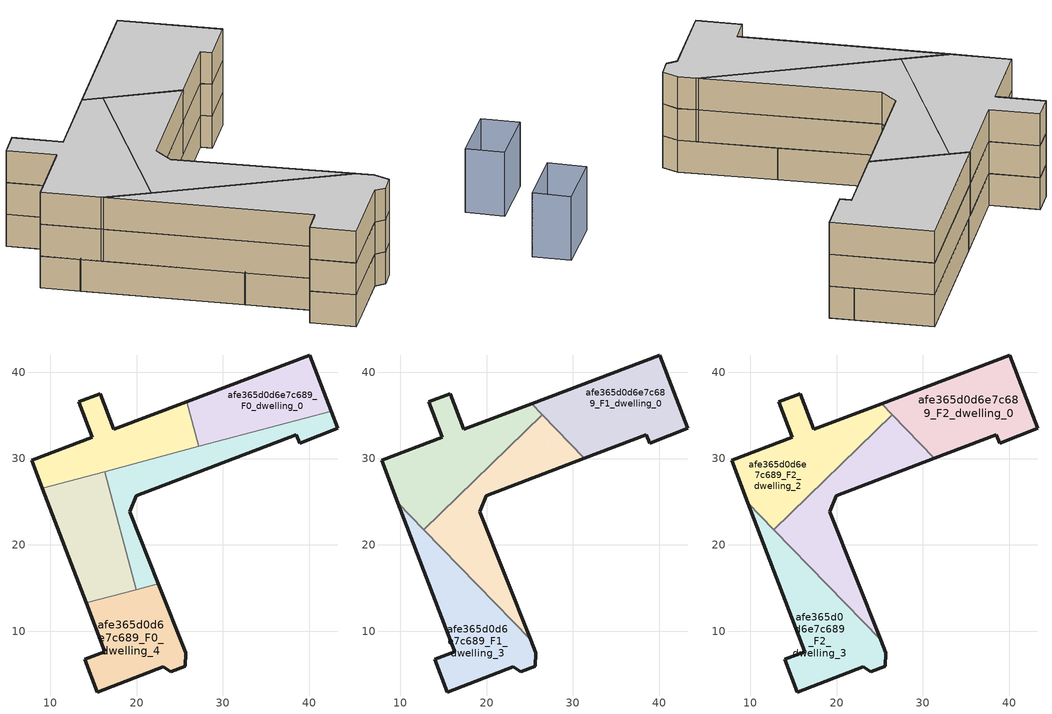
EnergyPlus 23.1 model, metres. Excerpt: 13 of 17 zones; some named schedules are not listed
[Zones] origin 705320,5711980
afe365d0d6e7c689_F0_dwelling_0
 floor ground (EU_floor_Construction): 42.55,35.51 40.07,42.01 25.84,36.6 27.23,31.41 z0
 wall outside (EU_wall_Construction): 25.84,36.6 40.07,42.01 42.55,35.51 z0:3
 wall to afe365d0d6e7c689_F0_dwelling_1 (EU_wall_Construction): 27.23,31.41 25.84,36.6 z0:3
 wall to afe365d0d6e7c689_F0_dwelling_2 (EU_wall_Construction): 42.55,35.51 27.23,31.41 z0:3
afe365d0d6e7c689_F0_dwelling_1
 floor ground (EU_floor_Construction): 27.23,31.41 25.84,36.6 17.35,33.37 15.77,37.51 13.28,36.56 14.85,32.45 7.84,29.78 9.08,26.55 z0
 wall outside (EU_wall_Construction): 9.08,26.55 7.84,29.78 14.85,32.45 13.28,36.56 15.77,37.51 17.35,33.37 25.84,36.6 z0:3
 wall to afe365d0d6e7c689_F0_dwelling_3 (EU_wall_Construction): 16.31,28.49 9.08,26.55 z0:3
 wall to afe365d0d6e7c689_F0_dwelling_2 (EU_wall_Construction): 27.23,31.41 16.31,28.49 z0:3
afe365d0d6e7c689_F0_dwelling_2
 floor ground (EU_floor_Construction): 38.89,31.81 43.32,33.49 42.55,35.51 16.31,28.49 19.97,14.82 22.51,15.5 19.19,23.83 19.98,25.72 38.52,32.76 z0
 wall outside (EU_wall_Construction): 42.55,35.51 43.32,33.49 38.89,31.81 38.52,32.76 19.98,25.72 19.19,23.83 22.51,15.5 z0:3
 wall to afe365d0d6e7c689_F0_dwelling_3 (EU_wall_Construction): 19.97,14.82 16.31,28.49 z0:3
 wall to afe365d0d6e7c689_F0_dwelling_4 (EU_wall_Construction): 22.51,15.5 19.97,14.82 z0:3
afe365d0d6e7c689_F0_dwelling_3
 floor ground (EU_floor_Construction): 19.97,14.82 16.31,28.49 9.08,26.55 14.16,13.26 z0
 wall outside (EU_wall_Construction): 14.16,13.26 9.08,26.55 z0:3
 wall to afe365d0d6e7c689_F0_dwelling_4 (EU_wall_Construction): 19.97,14.82 14.16,13.26 z0:3
afe365d0d6e7c689_F0_dwelling_4
 floor ground (EU_floor_Construction): 23.98,5.28 25.61,5.92 25.7,7.5 22.51,15.5 14.16,13.26 16.31,7.61 14.02,6.74 15.46,2.94 23.07,5.84 z0
 wall outside (EU_wall_Construction): 22.51,15.5 25.7,7.5 25.61,5.92 23.98,5.28 23.07,5.84 15.46,2.94 14.02,6.74 16.31,7.61 14.16,13.26 z0:3
afe365d0d6e7c689_F1_dwelling_0
 floor to afe365d0d6e7c689_F0_dwelling_0 (EU_floor_Construction): 42.55,35.51 40.07,42.01 25.84,36.6 26.17,35.38 29.44,32 z3
 floor to afe365d0d6e7c689_F0_dwelling_2 (EU_floor_Construction): 43.32,33.49 42.55,35.51 29.44,32 31.35,30.04 38.52,32.76 38.89,31.81 z3
 floor to afe365d0d6e7c689_F0_dwelling_1 (EU_floor_Construction): 26.17,35.38 25.84,36.6 25.21,36.36 z3
 wall outside (EU_wall_Construction): 25.21,36.36 40.07,42.01 43.32,33.49 38.89,31.81 38.52,32.76 31.35,30.04 z3:6
 wall to afe365d0d6e7c689_F1_dwelling_1 (EU_wall_Construction): 31.35,30.04 26.47,35.06 z3:6
 wall to afe365d0d6e7c689_F1_dwelling_2 (EU_wall_Construction): 26.47,35.06 25.21,36.36 z3:6
afe365d0d6e7c689_F1_dwelling_1
 floor to afe365d0d6e7c689_F0_dwelling_2 (EU_floor_Construction): 22.51,15.5 19.19,23.83 19.98,25.72 31.35,30.04 29.44,32 20.98,29.74 17,25.89 19.97,14.82 z3
 floor to afe365d0d6e7c689_F0_dwelling_0 (EU_floor_Construction): 29.44,32 26.47,35.06 26.3,34.89 27.23,31.41 z3
 floor to afe365d0d6e7c689_F0_dwelling_4 (EU_floor_Construction): 25.11,8.98 22.51,15.5 19.56,14.71 z3
 floor to afe365d0d6e7c689_F0_dwelling_1 (EU_floor_Construction): 27.23,31.41 26.3,34.89 20.98,29.74 z3
 floor to afe365d0d6e7c689_F0_dwelling_3 (EU_floor_Construction): 19.97,14.82 17,25.89 12.73,21.75 19.56,14.71 z3
 wall outside (EU_wall_Construction): 31.35,30.04 19.98,25.72 19.19,23.83 25.11,8.98 z3:6
 wall to afe365d0d6e7c689_F1_dwelling_2 (EU_wall_Construction): 12.73,21.75 26.47,35.06 z3:6
 wall to afe365d0d6e7c689_F1_dwelling_3 (EU_wall_Construction): 25.11,8.98 12.73,21.75 z3:6
afe365d0d6e7c689_F1_dwelling_2
 floor to afe365d0d6e7c689_F0_dwelling_1 (EU_floor_Construction): 20.98,29.74 26.3,34.89 26.17,35.38 25.21,36.36 17.35,33.37 15.77,37.51 13.28,36.56 14.85,32.45 7.84,29.78 9.08,26.55 z3
 floor to afe365d0d6e7c689_F0_dwelling_3 (EU_floor_Construction): 17,25.89 16.31,28.49 9.08,26.55 9.72,24.86 12.73,21.75 z3
 floor to afe365d0d6e7c689_F0_dwelling_0 (EU_floor_Construction): 26.47,35.06 26.17,35.38 26.3,34.89 z3
 floor to afe365d0d6e7c689_F0_dwelling_2 (EU_floor_Construction): 20.98,29.74 16.31,28.49 17,25.89 z3
 wall outside (EU_wall_Construction): 9.72,24.86 7.84,29.78 14.85,32.45 13.28,36.56 15.77,37.51 17.35,33.37 25.21,36.36 z3:6
 wall to afe365d0d6e7c689_F1_dwelling_3 (EU_wall_Construction): 12.73,21.75 9.72,24.86 z3:6
afe365d0d6e7c689_F1_dwelling_3
 floor to afe365d0d6e7c689_F0_dwelling_3 (EU_floor_Construction): 19.56,14.71 9.72,24.86 14.16,13.26 z3
 floor to afe365d0d6e7c689_F0_dwelling_4 (EU_floor_Construction): 23.98,5.28 25.61,5.92 25.7,7.5 25.11,8.98 19.56,14.71 14.16,13.26 16.31,7.61 14.02,6.74 15.46,2.94 23.07,5.84 z3
 wall outside (EU_wall_Construction): 25.11,8.98 25.7,7.5 25.61,5.92 23.98,5.28 23.07,5.84 15.46,2.94 14.02,6.74 16.31,7.61 9.72,24.86 z3:6
afe365d0d6e7c689_F2_dwelling_0
 floor to afe365d0d6e7c689_F1_dwelling_0 (EU_floor_Construction): 43.32,33.49 40.07,42.01 25.21,36.36 31.35,30.04 38.52,32.76 38.89,31.81 z6
 wall outside (EU_wall_Construction): 25.21,36.36 40.07,42.01 43.32,33.49 38.89,31.81 38.52,32.76 31.35,30.04 z6:9
 wall to afe365d0d6e7c689_F2_dwelling_1 (EU_wall_Construction): 31.35,30.04 26.47,35.06 z6:9
 wall to afe365d0d6e7c689_F2_dwelling_2 (EU_wall_Construction): 26.47,35.06 25.21,36.36 z6:9
 ceiling to afe365d0d6e7c689_F3_dwelling_0 (EU_floor_Construction): 40.07,42.01 43.32,33.49 38.89,31.81 38.52,32.76 31.35,30.04 25.21,36.36 z9
afe365d0d6e7c689_F2_dwelling_1
 floor to afe365d0d6e7c689_F1_dwelling_1 (EU_floor_Construction): 25.11,8.98 19.19,23.83 19.98,25.72 31.35,30.04 26.47,35.06 12.73,21.75 z6
 wall outside (EU_wall_Construction): 31.35,30.04 19.98,25.72 19.19,23.83 25.11,8.98 z6:9
 wall to afe365d0d6e7c689_F2_dwelling_2 (EU_wall_Construction): 12.73,21.75 26.47,35.06 z6:9
 wall to afe365d0d6e7c689_F2_dwelling_3 (EU_wall_Construction): 25.11,8.98 12.73,21.75 z6:9
 ceiling to afe365d0d6e7c689_F3_dwelling_1 (EU_floor_Construction): 26.47,35.06 31.35,30.04 19.98,25.72 19.19,23.83 25.11,8.98 12.73,21.75 z9
afe365d0d6e7c689_F2_dwelling_2
 floor to afe365d0d6e7c689_F1_dwelling_2 (EU_floor_Construction): 26.47,35.06 25.21,36.36 17.35,33.37 15.77,37.51 13.28,36.56 14.85,32.45 7.84,29.78 9.72,24.86 12.73,21.75 z6
 wall outside (EU_wall_Construction): 9.72,24.86 7.84,29.78 14.85,32.45 13.28,36.56 15.77,37.51 17.35,33.37 25.21,36.36 z6:9
 wall to afe365d0d6e7c689_F2_dwelling_3 (EU_wall_Construction): 12.73,21.75 9.72,24.86 z6:9
 ceiling to afe365d0d6e7c689_F3_dwelling_2 (EU_floor_Construction): 25.21,36.36 26.47,35.06 12.73,21.75 9.72,24.86 7.84,29.78 14.85,32.45 13.28,36.56 15.77,37.51 17.35,33.37 z9
afe365d0d6e7c689_F2_dwelling_3
 floor to afe365d0d6e7c689_F1_dwelling_3 (EU_floor_Construction): 23.98,5.28 25.61,5.92 25.7,7.5 25.11,8.98 9.72,24.86 16.31,7.61 14.02,6.74 15.46,2.94 23.07,5.84 z6
 wall outside (EU_wall_Construction): 25.11,8.98 25.7,7.5 25.61,5.92 23.98,5.28 23.07,5.84 15.46,2.94 14.02,6.74 16.31,7.61 9.72,24.86 z6:9
 ceiling to afe365d0d6e7c689_F3_dwelling_3 (EU_floor_Construction): 25.11,8.98 25.7,7.5 25.61,5.92 23.98,5.28 23.07,5.84 15.46,2.94 14.02,6.74 16.31,7.61 9.72,24.86 z9
shading: 46.29,5.68 40.59,3.69 / 40.59,3.69 39.47,6.91 / 39.47,6.91 45.16,8.9 / 45.16,8.9 46.29,5.68 z0:6
[Building]
EU S2 Campaign: North Axis=0; Terrain=City; Solar Distribution=FullExterior
[Site:Location]
London: Latitude=51.5; Longitude=-0.5; Time Zone=0; Elevation=25
[SizingPeriod:WeatherFileDays]
AnnualSizingPeriod: Begin Month=1; Begin Day of Month=1; End Month=12; End Day of Month=31; Day of Week for Start Day=Monday; Use Weather File Daylight Saving Period=No; Use Weather File Rain and Snow Indicators=No
[MATERIAL]
EU_InternalMass_Material: Roughness=MediumRough; Thickness=0.1; Conductivity=1; Density=1800; Specific Heat=900; Thermal Absorptance=0.9; Solar Absorptance=0.7; Visible Absorptance=0.7
[MATERIAL:NOMASS] Roughness=MediumRough; Thermal Absorptance=0.9; Solar Absorptance=0.7; Visible Absorptance=0.7
Name | Thermal Resistance
EU_wall_NoMass | 1.04674
EU_floor_NoMass | 2.04616
[CONSTRUCTION]
EU_wall_Construction: EU_wall_NoMass
EU_floor_Construction: EU_floor_NoMass
EU_InternalMass_Construction: EU_InternalMass_Material
[ZONE] Type=1; Multiplier=1; Ceiling Height=autocalculate; Floor Area=autocalculate; Part of Total Floor Area=Yes
Name | Volume
afe365d0d6e7c689_F0_dwelling_0 | 286.674
afe365d0d6e7c689_F1_dwelling_0; afe365d0d6e7c689_F2_dwelling_0 | 358.335
afe365d0d6e7c689_F0_dwelling_1; afe365d0d6e7c689_F0_dwelling_2 | 286.69
afe365d0d6e7c689_F1_dwelling_1; afe365d0d6e7c689_F2_dwelling_1 | 358.343
afe365d0d6e7c689_F1_dwelling_2; afe365d0d6e7c689_F2_dwelling_2 | 358.34
afe365d0d6e7c689_F0_dwelling_3 | 286.668
afe365d0d6e7c689_F1_dwelling_3; afe365d0d6e7c689_F2_dwelling_3 | 358.329
afe365d0d6e7c689_F0_dwelling_4 | 286.666
[INTERNALMASS] Construction=EU_InternalMass_Construction
Name | Zone or ZoneList | Surface Area
afe365d0d6e7c689_F0_dwelling_0_EU_InternalMass | afe365d0d6e7c689_F0_dwelling_0 | 95.5564
afe365d0d6e7c689_F0_dwelling_1_EU_InternalMass | afe365d0d6e7c689_F0_dwelling_1 | 95.5623
afe365d0d6e7c689_F0_dwelling_2_EU_InternalMass | afe365d0d6e7c689_F0_dwelling_2 | 95.5598
afe365d0d6e7c689_F0_dwelling_3_EU_InternalMass | afe365d0d6e7c689_F0_dwelling_3 | 95.5538
afe365d0d6e7c689_F0_dwelling_4_EU_InternalMass | afe365d0d6e7c689_F0_dwelling_4 | 95.5554
afe365d0d6e7c689_F1_dwelling_0_EU_InternalMass | afe365d0d6e7c689_F1_dwelling_0 | 119.445
afe365d0d6e7c689_F1_dwelling_1_EU_InternalMass | afe365d0d6e7c689_F1_dwelling_1 | 119.447
afe365d0d6e7c689_F1_dwelling_2_EU_InternalMass | afe365d0d6e7c689_F1_dwelling_2 | 119.447
afe365d0d6e7c689_F1_dwelling_3_EU_InternalMass | afe365d0d6e7c689_F1_dwelling_3 | 119.443
afe365d0d6e7c689_F2_dwelling_0_EU_InternalMass | afe365d0d6e7c689_F2_dwelling_0 | 119.445
afe365d0d6e7c689_F2_dwelling_1_EU_InternalMass | afe365d0d6e7c689_F2_dwelling_1 | 119.447
afe365d0d6e7c689_F2_dwelling_2_EU_InternalMass | afe365d0d6e7c689_F2_dwelling_2 | 119.447
afe365d0d6e7c689_F2_dwelling_3_EU_InternalMass | afe365d0d6e7c689_F2_dwelling_3 | 119.443
[OTHEREQUIPMENT] Fuel Type=Electricity; Design Level Calculation Method=Watts/Area; Power per Zone Floor Area=1; Fraction Latent=0; Fraction Radiant=0; Fraction Lost=0; Carbon Dioxide Generation Rate=0; EndUse Subcategory=EU_Step8_InternalGains
Name | Zone or ZoneList or Space or SpaceList | Schedule
EU_Step8_InternalGain_afe365d0d6e7c689_F0_dwelling_0_f000 | afe365d0d6e7c689_F0_dwelling_0 | EU_Step8_GainSchedule_afe365d0d6e7c689_F0_dwelling_0_f000
EU_Step8_InternalGain_afe365d0d6e7c689_F0_dwelling_1_f000 | afe365d0d6e7c689_F0_dwelling_1 | EU_Step8_GainSchedule_afe365d0d6e7c689_F0_dwelling_1_f000
EU_Step8_InternalGain_afe365d0d6e7c689_F0_dwelling_2_f000 | afe365d0d6e7c689_F0_dwelling_2 | EU_Step8_GainSchedule_afe365d0d6e7c689_F0_dwelling_2_f000
EU_Step8_InternalGain_afe365d0d6e7c689_F0_dwelling_3_f000 | afe365d0d6e7c689_F0_dwelling_3 | EU_Step8_GainSchedule_afe365d0d6e7c689_F0_dwelling_3_f000
EU_Step8_InternalGain_afe365d0d6e7c689_F0_dwelling_4_f000 | afe365d0d6e7c689_F0_dwelling_4 | EU_Step8_GainSchedule_afe365d0d6e7c689_F0_dwelling_4_f000
EU_Step8_InternalGain_afe365d0d6e7c689_F1_dwelling_0_f000 | afe365d0d6e7c689_F1_dwelling_0 | EU_Step8_GainSchedule_afe365d0d6e7c689_F1_dwelling_0_f000
EU_Step8_InternalGain_afe365d0d6e7c689_F1_dwelling_1_f000 | afe365d0d6e7c689_F1_dwelling_1 | EU_Step8_GainSchedule_afe365d0d6e7c689_F1_dwelling_1_f000
EU_Step8_InternalGain_afe365d0d6e7c689_F1_dwelling_2_f000 | afe365d0d6e7c689_F1_dwelling_2 | EU_Step8_GainSchedule_afe365d0d6e7c689_F1_dwelling_2_f000
EU_Step8_InternalGain_afe365d0d6e7c689_F1_dwelling_3_f000 | afe365d0d6e7c689_F1_dwelling_3 | EU_Step8_GainSchedule_afe365d0d6e7c689_F1_dwelling_3_f000
EU_Step8_InternalGain_afe365d0d6e7c689_F2_dwelling_0_f000 | afe365d0d6e7c689_F2_dwelling_0 | EU_Step8_GainSchedule_afe365d0d6e7c689_F2_dwelling_0_f000
EU_Step8_InternalGain_afe365d0d6e7c689_F2_dwelling_1_f000 | afe365d0d6e7c689_F2_dwelling_1 | EU_Step8_GainSchedule_afe365d0d6e7c689_F2_dwelling_1_f000
EU_Step8_InternalGain_afe365d0d6e7c689_F2_dwelling_2_f000 | afe365d0d6e7c689_F2_dwelling_2 | EU_Step8_GainSchedule_afe365d0d6e7c689_F2_dwelling_2_f000
EU_Step8_InternalGain_afe365d0d6e7c689_F2_dwelling_3_f000 | afe365d0d6e7c689_F2_dwelling_3 | EU_Step8_GainSchedule_afe365d0d6e7c689_F2_dwelling_3_f000
[ZONEVENTILATION:DESIGNFLOWRATE] Schedule=EU_AlwaysOn; Design Flow Rate Calculation Method=AirChanges/Hour; Air Changes per Hour=0.488719; Ventilation Type=Natural; Fan Pressure Rise=0; Fan Total Efficiency=1; Constant Term Coefficient=1; Temperature Term Coefficient=0; Velocity Term Coefficient=0; Velocity Squared Term Coefficient=0; Minimum Indoor Temperature=-100; Maximum Indoor Temperature=100; Delta Temperature=-100; Minimum Outdoor Temperature=-100; Maximum Outdoor Temperature=100; Maximum Wind Speed=40
Name | Zone or ZoneList or Space or SpaceList
EU_ConstantAir_afe365d0d6e7c689_F0_dwelling_0 | afe365d0d6e7c689_F0_dwelling_0
EU_ConstantAir_afe365d0d6e7c689_F0_dwelling_1 | afe365d0d6e7c689_F0_dwelling_1
EU_ConstantAir_afe365d0d6e7c689_F0_dwelling_2 | afe365d0d6e7c689_F0_dwelling_2
EU_ConstantAir_afe365d0d6e7c689_F0_dwelling_3 | afe365d0d6e7c689_F0_dwelling_3
EU_ConstantAir_afe365d0d6e7c689_F0_dwelling_4 | afe365d0d6e7c689_F0_dwelling_4
EU_ConstantAir_afe365d0d6e7c689_F1_dwelling_0 | afe365d0d6e7c689_F1_dwelling_0
EU_ConstantAir_afe365d0d6e7c689_F1_dwelling_1 | afe365d0d6e7c689_F1_dwelling_1
EU_ConstantAir_afe365d0d6e7c689_F1_dwelling_2 | afe365d0d6e7c689_F1_dwelling_2
EU_ConstantAir_afe365d0d6e7c689_F1_dwelling_3 | afe365d0d6e7c689_F1_dwelling_3
EU_ConstantAir_afe365d0d6e7c689_F2_dwelling_0 | afe365d0d6e7c689_F2_dwelling_0
EU_ConstantAir_afe365d0d6e7c689_F2_dwelling_1 | afe365d0d6e7c689_F2_dwelling_1
EU_ConstantAir_afe365d0d6e7c689_F2_dwelling_2 | afe365d0d6e7c689_F2_dwelling_2
EU_ConstantAir_afe365d0d6e7c689_F2_dwelling_3 | afe365d0d6e7c689_F2_dwelling_3
[HVACTEMPLATE:THERMOSTAT] Constant Heating Setpoint=20; Constant Cooling Setpoint=50
EU_HeatOnly_afe365d0d6e7c689_F0_dwelling_0; EU_HeatOnly_afe365d0d6e7c689_F0_dwelling_1; EU_HeatOnly_afe365d0d6e7c689_F0_dwelling_2; EU_HeatOnly_afe365d0d6e7c689_F0_dwelling_3; EU_HeatOnly_afe365d0d6e7c689_F0_dwelling_4; EU_HeatOnly_afe365d0d6e7c689_F1_dwelling_0; EU_HeatOnly_afe365d0d6e7c689_F1_dwelling_1; EU_HeatOnly_afe365d0d6e7c689_F1_dwelling_2; EU_HeatOnly_afe365d0d6e7c689_F1_dwelling_3; EU_HeatOnly_afe365d0d6e7c689_F2_dwelling_0; EU_HeatOnly_afe365d0d6e7c689_F2_dwelling_1; EU_HeatOnly_afe365d0d6e7c689_F2_dwelling_2; EU_HeatOnly_afe365d0d6e7c689_F2_dwelling_3; EU_HeatOnly_afe365d0d6e7c689_F3_dwelling_0; EU_HeatOnly_afe365d0d6e7c689_F3_dwelling_1; EU_HeatOnly_afe365d0d6e7c689_F3_dwelling_2; EU_HeatOnly_afe365d0d6e7c689_F3_dwelling_3
[HVACTEMPLATE:ZONE:IDEALLOADSAIRSYSTEM] System Availability Schedule=EU_AlwaysOn; Maximum Heating Supply Air Temperature=50; Minimum Cooling Supply Air Temperature=13; Maximum Heating Supply Air Humidity Ratio=0.0156; Minimum Cooling Supply Air Humidity Ratio=0.0077; Heating Limit=NoLimit; Cooling Limit=NoLimit; Heating Availability Schedule=EU_AlwaysOn; Cooling Availability Schedule=EU_CoolingOff; Dehumidification Control Type=ConstantSensibleHeatRatio; Cooling Sensible Heat Ratio=0.7; Dehumidification Setpoint=60; Humidification Control Type=None; Humidification Setpoint=30; Outdoor Air Method=None; Outdoor Air Flow Rate per Person=0.00944; Outdoor Air Flow Rate per Zone Floor Area=0; Outdoor Air Flow Rate per Zone=0; Demand Controlled Ventilation Type=None; Outdoor Air Economizer Type=NoEconomizer; Heat Recovery Type=None; Sensible Heat Recovery Effectiveness=0.7; Latent Heat Recovery Effectiveness=0.65
Name | Template Thermostat
afe365d0d6e7c689_F0_dwelling_0 | EU_HeatOnly_afe365d0d6e7c689_F0_dwelling_0
afe365d0d6e7c689_F0_dwelling_1 | EU_HeatOnly_afe365d0d6e7c689_F0_dwelling_1
afe365d0d6e7c689_F0_dwelling_2 | EU_HeatOnly_afe365d0d6e7c689_F0_dwelling_2
afe365d0d6e7c689_F0_dwelling_3 | EU_HeatOnly_afe365d0d6e7c689_F0_dwelling_3
afe365d0d6e7c689_F0_dwelling_4 | EU_HeatOnly_afe365d0d6e7c689_F0_dwelling_4
afe365d0d6e7c689_F1_dwelling_0 | EU_HeatOnly_afe365d0d6e7c689_F1_dwelling_0
afe365d0d6e7c689_F1_dwelling_1 | EU_HeatOnly_afe365d0d6e7c689_F1_dwelling_1
afe365d0d6e7c689_F1_dwelling_2 | EU_HeatOnly_afe365d0d6e7c689_F1_dwelling_2
afe365d0d6e7c689_F1_dwelling_3 | EU_HeatOnly_afe365d0d6e7c689_F1_dwelling_3
afe365d0d6e7c689_F2_dwelling_0 | EU_HeatOnly_afe365d0d6e7c689_F2_dwelling_0
afe365d0d6e7c689_F2_dwelling_1 | EU_HeatOnly_afe365d0d6e7c689_F2_dwelling_1
afe365d0d6e7c689_F2_dwelling_2 | EU_HeatOnly_afe365d0d6e7c689_F2_dwelling_2
afe365d0d6e7c689_F2_dwelling_3 | EU_HeatOnly_afe365d0d6e7c689_F2_dwelling_3
[SIZING:ZONE] Zone Cooling Design Supply Air Temperature Input Method=SupplyAirTemperature; Zone Cooling Design Supply Air Temperature=13; Zone Heating Design Supply Air Temperature Input Method=SupplyAirTemperature; Zone Heating Design Supply Air Temperature=50; Zone Cooling Design Supply Air Humidity Ratio=0.008; Zone Heating Design Supply Air Humidity Ratio=0.008; Cooling Design Air Flow Method=DesignDay; Cooling Design Air Flow Rate=0; Cooling Minimum Air Flow per Zone Floor Area=0.000762; Cooling Minimum Air Flow=0; Cooling Minimum Air Flow Fraction=0.2; Heating Design Air Flow Method=DesignDay; Heating Design Air Flow Rate=0; Heating Maximum Air Flow per Zone Floor Area=0.002032; Heating Maximum Air Flow=0.141576; Heating Maximum Air Flow Fraction=0.3; Account for Dedicated Outdoor Air System=No; Dedicated Outdoor Air System Control Strategy=NeutralSupplyAir; Dedicated Outdoor Air Low Setpoint Temperature for Design=autosize; Dedicated Outdoor Air High Setpoint Temperature for Design=autosize; Zone Load Sizing Method=Sensible Load Only No Latent Load; Zone Latent Cooling Design Supply Air Humidity Ratio Input Method=HumidityRatioDifference; Zone Cooling Design Supply Air Humidity Ratio Difference=0.005; Zone Latent Heating Design Supply Air Humidity Ratio Input Method=HumidityRatioDifference; Zone Humidification Design Supply Air Humidity Ratio Difference=0.005
afe365d0d6e7c689_F0_dwelling_0; afe365d0d6e7c689_F0_dwelling_1; afe365d0d6e7c689_F0_dwelling_2; afe365d0d6e7c689_F0_dwelling_3; afe365d0d6e7c689_F0_dwelling_4; afe365d0d6e7c689_F1_dwelling_0; afe365d0d6e7c689_F1_dwelling_1; afe365d0d6e7c689_F1_dwelling_2; afe365d0d6e7c689_F1_dwelling_3; afe365d0d6e7c689_F2_dwelling_0; afe365d0d6e7c689_F2_dwelling_1; afe365d0d6e7c689_F2_dwelling_2; afe365d0d6e7c689_F2_dwelling_3
[SCHEDULE:FILE] Column Number=1; Rows to Skip at Top=0; Number of Hours of Data=8760; Column Separator=Comma; Interpolate to Timestep=No; Minutes per Item=60; Adjust Schedule for Daylight Savings=Yes
Name | File
EU_Step8_GainSchedule_afe365d0d6e7c689_F0_dwelling_0_f000 | ../../schedules/afe365d0d6e7c689/afe365d0d6e7c689_F0_dwelling_0_f000_gain.csv
EU_Step8_GainSchedule_afe365d0d6e7c689_F0_dwelling_1_f000 | ../../schedules/afe365d0d6e7c689/afe365d0d6e7c689_F0_dwelling_1_f000_gain.csv
